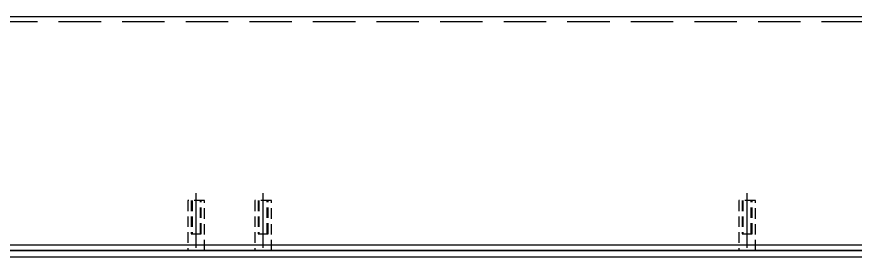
# Model space of a CAD drawing. Header units: millimetres. Extents: x 24815 to 36799, y -9299 to 5469.
# Drawn here: x 35413 to 35664.2, y 1762 to 1834 of the extents above; entities that cross this region are included whole.
import ezdxf

# ---------------------------------------------------------------- set-up
doc = ezdxf.new("R2010")
doc.units = ezdxf.units.MM
for name, pattern in [('CENTER', [50.8, 31.75, -6.35, 6.35, -6.35]), ('CENTER2', [28.575, 19.05, -3.175, 3.175, -3.175]), ('HIDDEN', [9.525, 6.35, -3.175]), ('HIDDEN2', [4.7625, 3.175, -1.5875]), ('HIDDENX2', [19.05, 12.7, -6.35])]:
    doc.linetypes.add(name, pattern=pattern)
doc.layers.add('HIDDEN', color=2, linetype='HIDDEN')

# ---------------------------------------------------------------- blocks, each defined once
blk = doc.blocks.new('caw334rtw34tf45')
at = {"color": 2, "linetype": 'HIDDEN2'}
for p, q in [((4143.25, 33223.64), (4128.25, 33223.64)), ((4128.25, 33223.64), (4128.25, 33218.64)), ((4143.25, 33222.64), (4133.25, 33222.64)), ((4133.25, 33222.64), (4133.25, 33219.64)), ((4143.25, 33218.64), (4143.25, 33223.64)), ((4143.25, 33222.39), (4133.25, 33222.39)), ((4128.25, 33218.64), (4143.25, 33218.64)), ((4133.25, 33219.89), (4143.25, 33219.89)), ((4133.25, 33219.64), (4143.25, 33219.64))]:
    blk.add_line(p, q, dxfattribs=at)
at = {"color": 1, "linetype": 'CENTER', "ltscale": 2}
blk.add_line((4129.02, 33221.14), (4145.4, 33221.14), dxfattribs=at)
blk = doc.blocks.new('A$C6B021DFF')
at = {"color": 3}
blk.add_lwpolyline([(737, 22), (747, 22), (747, 0), (55, 0), (55, 22), (65, 22), (65, 20), (57, 20), (57, 2), (745, 2), (745, 20), (737, 20)], close=True, dxfattribs=at)
at = {"color": 1, "linetype": 'CENTER2', "rotation": 90}
for p in [(33526.14, -4126.25), (33546.14, -4126.25), (33691.14, -4126.25)]:
    blk.add_blockref('caw334rtw34tf45', p, dxfattribs=at)
blk = doc.blocks.new('A$C6E964A93')
at = {"color": 4}
for p, q in [((490.01, 70), (9.9, 70)), ((488.41, 1.6), (11.5, 1.6)), ((488.41, 0), (11.5, 0))]:
    blk.add_line(p, q, dxfattribs=at)
at = {"layer": 'HIDDEN', "color": 2, "linetype": 'HIDDENX2'}
blk.add_line((488.41, 68.5), (11.5, 68.5), dxfattribs=at)

msp = doc.modelspace()

# ---------------------------------------------------------------- block references
for name, p in [('A$C6B021DFF', (35161.807, 1761.99)), ('A$C6E964A93', (35311.807, 1763.99))]:
    msp.add_blockref(name, p)

doc.saveas('drawing.dxf')
